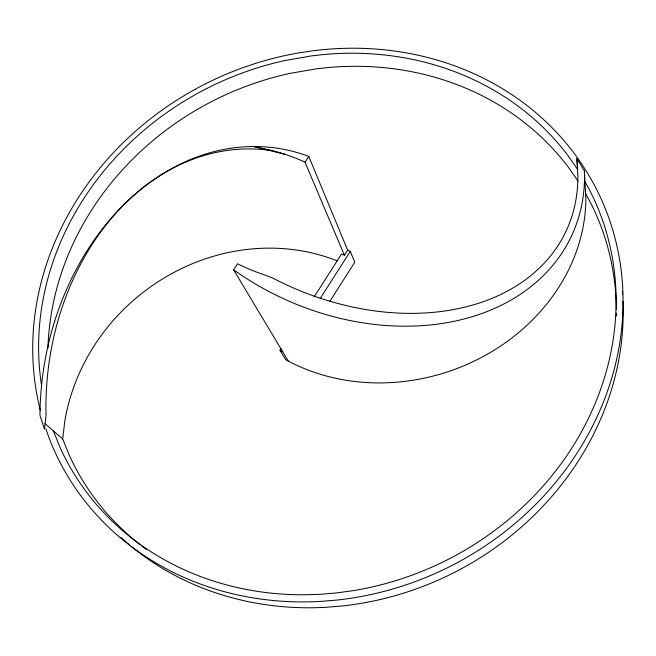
<?xml version="1.0" encoding="UTF-8"?>
<svg xmlns="http://www.w3.org/2000/svg" width="656" height="656" viewBox="0 0 656 656"><rect width="100%" height="100%" fill="white"/><g stroke="black" fill="none" stroke-linecap="round" stroke-linejoin="round"><path stroke-width="0.98" d="M140.13 544.742A289.665 261.359 -26.5 0 1 69.208 455.075L62.681 438.962L64.887 420.578A197.382 180.507 -39.7 0 1 205.369 258.841L211.585 256.849A197.382 180.507 -39.7 0 1 319.365 254.856L325.442 256.66A197.382 180.507 -39.7 0 1 337.348 260.916M347.623 250.067L344.433 255.25L304.974 162.139A229.256 201.941 -37.2 0 0 278.259 152.225L271.354 150.544A249.436 195.578 -85.7 0 0 158.957 176.341L153.045 180.277A249.436 195.578 -85.7 0 0 45.936 409.139L46.059 415.412L44.493 429.139L39.975 415.396L40.057 409.147A252.462 197.341 -80.9 0 1 154.931 178.858L160.982 174.873A252.462 197.341 -80.9 0 1 308.771 156.423L347.623 250.067L350.288 251.355L354.757 262.203L330.05 301.047M288.328 361.12L233.577 269.764L237.57 263.745A215.48 179.367 -19.7 0 0 264.827 274.971L272.281 277.824A231.617 167.444 25.1 0 0 417.946 313.265L426.187 312.896A231.617 167.444 25.1 0 0 577.862 175.923L576.911 158.539L584.414 170.913L585.882 198.883A193.233 168.461 -18.5 0 1 447.064 372.018L440.004 374.199A193.233 168.461 -18.5 0 1 288.328 361.12L285.696 359.726L279.981 350.247L281.088 348.533M305.081 162.18L308.771 156.423M314.093 296.947L341.604 253.954L344.425 255.258M320.095 298.628L350.288 251.355M273.372 150.888L253.815 146.518L272.379 151.167M274.339 151.651L285.089 154.34M279.981 350.247L282.654 351.649M44.985 423.596L62.681 438.962M578.043 181.13L568.719 167.69A289.665 261.359 -26.5 0 0 330.042 67.355L316.454 68.798L289.493 73.48A289.665 261.359 -26.5 0 0 47.962 347.91M585.078 181.876L589.719 190.322A294.454 264.573 -26.5 0 1 353.24 590.646L336.651 592.917L320.062 594.303L303.539 594.787A294.454 264.573 -26.5 0 1 59.95 447.203L53.374 430.885M585.816 194.037L590.384 202.384A289.665 261.359 -26.5 0 1 616.353 309.263M45.887 428.786L48.88 437.388A300.997 270.51 -26.5 0 0 320.177 601.437L337.168 600.043A300.997 270.51 -26.5 0 0 588.94 175.464L581.405 163.524A300.997 270.51 -26.5 0 0 311.666 50.938L297.676 53.095A300.997 270.51 -26.5 0 0 40.401 410.574M576.911 158.539L577.682 169.625L567.719 155.251A294.454 264.573 -26.5 0 0 325.524 54.358L311.748 55.85L284.401 60.647A294.454 264.573 -26.5 0 0 41.541 385.244M584.414 170.913L584.537 175.89A234.782 177.94 24.4 0 1 429.27 325.064L420.89 325.729A234.782 177.94 24.4 0 1 233.577 269.764M622.355 291.485A296.102 267.222 -26.5 0 1 622.577 294.421M622.97 301.309A296.102 267.222 -26.5 0 1 342.391 605.955L325.688 607.317A296.102 267.222 -26.5 0 1 131.339 546.432M129.814 545.169A296.102 267.222 -26.5 0 1 120.942 537.387M616.353 313.15A289.665 261.359 -26.5 0 1 616.32 316.069M146.337 549.433A289.665 261.359 -26.5 0 1 141.663 545.931"/></g></svg>
